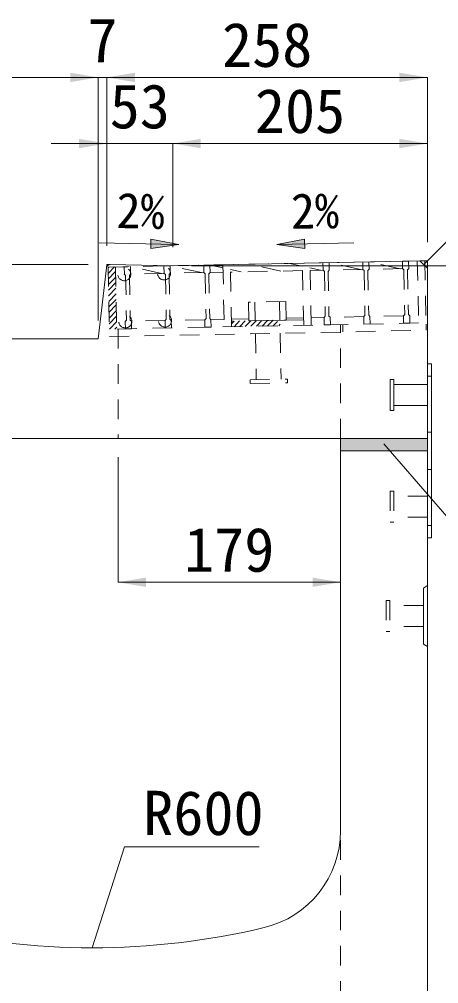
# Model space of a CAD drawing. Units: millimetres at full size; some dimension numbers follow another scale. Extents: x -3301 to 90699, y 107523 to 139162.
# Drawn here: x 3016 to 3354, y 114506 to 115282 of the extents above; entities that cross this region are included whole.
import ezdxf
from ezdxf.enums import TextEntityAlignment as Align

# ---------------------------------------------------------------- set-up
doc = ezdxf.new("R2010")
doc.units = ezdxf.units.MM
doc.header["$LTSCALE"] = 21
doc.header["$PDMODE"] = 32
doc.header["$PDSIZE"] = 10.5
doc.linetypes.add('DASHED_SPACED', pattern=[12, 6, -6])
doc.linetypes.add('USER1', pattern=[1.35, 0.75, -0.6])
for name, color, linetype, lineweight in [('0_2', 7, 'USER1', 9), ('寸法線', 7, 'Continuous', 9), ('引出線', 4, 'Continuous', 9), ('本体', 2, 'Continuous', 9), ('補助線', 8, 'Continuous', 13), ('ｲﾝｻｰﾄ', 3, 'USER1', 5), ('ｸﾞﾚｰﾁﾝｸﾞ', 7, 'USER1', 9)]:
    doc.layers.add(name, color=color, linetype=linetype, lineweight=lineweight)
doc.layers.add('ﾊｯﾁﾝｸﾞ', color=8, linetype='Continuous')
doc.styles.add('ＭＳ ゴシック', font='')
doc.styles.get('ＭＳ ゴシック').set_extended_font_data('MS Gothic')

# ---------------------------------------------------------------- blocks, each defined once
blk = doc.blocks.new('filled_arrow')
at = {"color": 0, "linetype": 'Continuous', "lineweight": -2}
blk.add_solid([(7.5, 1.25), (0, 0), (7.5, -1.25)], dxfattribs=at)

msp = doc.modelspace()

# ---------------------------------------------------------------- hatches: boundary and pattern name
at = {"layer": '引出線'}
for points in [[(3121.98, 115105.4), (3121.83, 115097.9), (3144.4, 115101.2)], [(3245.65, 115105.4), (3245.8, 115097.9), (3223.22, 115101.2)]]:
    msp.add_hatch(color=7, dxfattribs=at).paths.add_polyline_path(points)
at = {"layer": 'ｸﾞﾚｰﾁﾝｸﾞ'}
h = msp.add_hatch(dxfattribs=at)
h.set_pattern_fill('USER', color=256, style=0, pattern_type=2)
h.set_pattern_definition([(46.14576, (2607.36, 114706.34), (-2.28951, 2.19972), [75, -60])])
h.paths.add_polyline_path([(3087.44, 115083), (3093.44, 115083.12), (3094.44, 115033.13), (3088.44, 115033.01)])
h = msp.add_hatch(dxfattribs=at)
h.set_pattern_fill('USER', color=256, style=0, pattern_type=2)
h.set_pattern_definition([(46.14576, (2680.85, 114707.81), (-2.28951, 2.19972), [75, -60])])
h.paths.add_polyline_path([(3186.92, 115034.98), (3186.83, 115039.48), (3225.32, 115040.25), (3240.32, 115040.55), (3244.82, 115040.64), (3244.91, 115036.14), (3225.41, 115035.75)])
at = {"layer": 'ﾊｯﾁﾝｸﾞ'}
msp.add_hatch(color=256, dxfattribs=at).paths.add_polyline_path([(3274.51, 114945.1), (3274.51, 114935.1), (3344.51, 114935.1), (3344.51, 114945.1)])

# ---------------------------------------------------------------- linework, layer by layer
at = {"layer": '0_2', "linetype": 'DASHED_SPACED'}
for p, q in [((3317.51, 114992.6), (3314.51, 114992.6)), ((3314.51, 114992.6), (3314.51, 114967.6)), ((3317.51, 114992.6), (3317.51, 114967.6)), ((3344.51, 114988.6), (3317.51, 114988.6)), ((3344.51, 114988.6), (3344.51, 114971.6)), ((3317.51, 114967.6), (3314.51, 114967.6)), ((3344.51, 114971.6), (3317.51, 114971.6))]:
    msp.add_line(p, q, dxfattribs=at)
at = {"layer": '0_2'}
for p, q in [((3347.71, 114995.1), (3344.51, 114995.1)), ((3347.71, 114950.1), (3344.51, 114950.1)), ((3347.71, 114920.1), (3344.51, 114920.1)), ((3347.71, 114875.1), (3344.51, 114875.1))]:
    msp.add_line(p, q, dxfattribs=at)
at = {"layer": '0_2', "linetype": 'Continuous', "lineweight": 13}
for p, q in [((3274.51, 114935.1), (3274.51, 114945.1)), ((3344.51, 114935.1), (3344.51, 114945.1))]:
    msp.add_line(p, q, dxfattribs=at)
at = {"layer": '0_2', "linetype": 'Continuous'}
msp.add_lwpolyline([(3344.51, 114865.1), (3344.51, 115005.1), (3347.71, 115005.1), (3347.71, 114865.1)], close=True, dxfattribs=at)
at = {"layer": '寸法線'}
for p, q in [((3079.51, 115235.65), (2804.51, 115235.65)), ((3131.51, 115235.65), (3034.51, 115235.65)), ((3079.51, 115040.1), (3079.51, 115235.65)), ((3079.51, 115040.1), (3079.51, 115235.65)), ((3086.51, 115235.65), (3344.51, 115235.65)), ((3086.51, 115100.1), (3086.51, 115235.65)), ((3086.51, 115100.1), (3086.51, 115235.65)), ((3344.51, 115103.1), (3344.51, 115235.65)), ((3041.51, 115182.43), (3184.51, 115182.43)), ((3086.51, 115100.1), (3086.51, 115182.43)), ((3139.51, 115099.04), (3139.51, 115182.43)), ((3139.51, 115182.43), (3344.51, 115182.43)), ((3139.51, 115099.04), (3139.51, 115182.43)), ((3344.51, 115103.1), (3344.51, 115182.43)), ((3071.51, 115085.1), (2590.28, 115085.1)), ((3154.51, 115084.04), (3440.07, 115084.04)), ((3071.51, 115025.1), (2590.28, 115025.1)), ((3095.44, 114930.1), (3095.44, 114829.29)), ((3274.51, 114920.1), (3274.51, 114829.29)), ((3095.44, 114829.29), (3274.51, 114829.29))]:
    msp.add_line(p, q, dxfattribs=at)
at = {"layer": '引出線', "color": 7}
for p, q in [((3080.29, 115102.45), (3142.39, 115101.2)), ((3285.33, 115102.45), (3223.22, 115101.2))]:
    msp.add_line(p, q, dxfattribs=at)
at = {"layer": '引出線'}
for points in [[(3341.51, 115085.08), (3427.76, 115171.33), (3486.92, 115171.33)], [(3309.43, 114940.78), (3395.07, 114842.1), (3598.33, 114842.1)], [(3074.51, 114535.1), (3100.76, 114616.42), (3209.03, 114616.42)]]:
    msp.add_lwpolyline(points, dxfattribs=at)
at = {"layer": '引出線', "color": 7, "lineweight": 13}
for points in [[(3121.98, 115105.4), (3121.83, 115097.9), (3144.4, 115101.2)], [(3245.65, 115105.4), (3245.8, 115097.9), (3223.22, 115101.2)]]:
    msp.add_lwpolyline(points, close=True, dxfattribs=at)
at = {"layer": '本体', "lineweight": 20}
for p, q in [((3086.2, 115082.44), (3079.51, 115025.1)), ((3089.16, 115085.05), (3139.51, 115084.04)), ((3139.51, 115084.04), (3338.51, 115087.98)), ((2810.51, 115025.1), (3079.51, 115025.1)), ((3344.51, 114945.1), (2804.51, 114945.1)), ((3344.51, 114935.1), (3274.51, 114935.1)), ((3274.51, 114629.13), (3274.51, 114935.1)), ((3344.51, 114935.1), (3344.51, 114085.1))]:
    msp.add_line(p, q, dxfattribs=at)
at = {"layer": '本体', "lineweight": 13}
for p in [(3338.51, 115087.98), (3344.51, 114945.1)]:
    msp.add_line(p, (3344.51, 115082.1), dxfattribs=at)
at = {"layer": '本体', "linetype": 'USER1'}
for p, q in [((3274.51, 114945.1), (3274.51, 115036.73)), ((3095.44, 115033.15), (3095.44, 114945.1)), ((3274.51, 114649.95), (3274.51, 114185.1))]:
    msp.add_line(p, q, dxfattribs=at)
at = {"layer": '本体'}
for p, q in [((3344.51, 114826.59), (3341.31, 114824.6)), ((3341.31, 114824.6), (3341.31, 114779.59)), ((3344.51, 114777.59), (3341.31, 114779.59))]:
    msp.add_line(p, q, dxfattribs=at)
at = {"layer": '本体', "lineweight": 20}
for centre, radius, start, end in [((3089.17, 115082.05), 3, 88.85424, 173.34557), ((3194.51, 114629.13), 80, 283.34231, 0.00005), ((3074.51, 115135.13), 600.03, 256.65822, 283.34169)]:
    msp.add_arc(centre, radius, start, end, dxfattribs=at)
at = {"layer": '補助線'}
for p, q in [((3086.19, 115082.39), (3086.51, 115085.1)), ((3086.51, 115085.1), (3089.23, 115085.04)), ((3338.51, 115087.98), (3344.51, 115088.1)), ((3344.51, 115082.1), (3344.51, 115088.1))]:
    msp.add_line(p, q, dxfattribs=at)
at = {"layer": 'ｲﾝｻｰﾄ'}
for p, q in [((3317.51, 114992.6), (3314.51, 114992.6)), ((3314.51, 114992.6), (3314.51, 114967.6)), ((3317.51, 114992.6), (3317.51, 114967.6)), ((3344.51, 114988.6), (3317.51, 114988.6)), ((3344.51, 114988.6), (3344.51, 114971.6)), ((3317.51, 114967.6), (3314.51, 114967.6)), ((3344.51, 114971.6), (3317.51, 114971.6)), ((3314.51, 114902.6), (3314.51, 114877.6)), ((3317.51, 114902.6), (3314.51, 114902.6)), ((3317.51, 114902.6), (3317.51, 114877.6)), ((3344.51, 114898.6), (3317.51, 114898.6)), ((3344.51, 114898.6), (3344.51, 114881.6)), ((3344.51, 114881.6), (3317.51, 114881.6)), ((3317.51, 114877.6), (3314.51, 114877.6)), ((3311.31, 114814.59), (3311.31, 114789.6)), ((3314.31, 114814.59), (3311.31, 114814.59)), ((3314.31, 114814.59), (3314.31, 114789.6)), ((3341.31, 114810.6), (3314.31, 114810.6)), ((3341.31, 114810.6), (3341.31, 114793.59)), ((3314.31, 114789.6), (3311.31, 114789.6)), ((3341.31, 114793.59), (3314.31, 114793.59))]:
    msp.add_line(p, q, dxfattribs=at)
at = {"layer": 'ｸﾞﾚｰﾁﾝｸﾞ'}
for p, q in [((3087.44, 115083), (3342.39, 115088.1)), ((3087.44, 115083), (3088.56, 115027.01)), ((3093.44, 115083.12), (3094.56, 115027.13)), ((3104.32, 115083.34), (3099.32, 115083.24)), ((3104.32, 115083.34), (3099.32, 115083.24)), ((3104.32, 115083.34), (3099.32, 115083.24)), ((3100.44, 115083.26), (3100.56, 115077.26)), ((3105.44, 115083.36), (3105.56, 115077.36)), ((3105.44, 115083.36), (3105.56, 115077.36)), ((3105.44, 115083.36), (3105.56, 115077.36)), ((3130.55, 115077.86), (3105.44, 115083.36)), ((3137.43, 115084), (3132.43, 115083.9)), ((3137.43, 115084), (3132.43, 115083.9)), ((3137.43, 115084), (3132.43, 115083.9)), ((3132.55, 115077.9), (3132.43, 115083.9)), ((3132.43, 115083.9), (3132.55, 115077.9)), ((3132.43, 115083.9), (3132.55, 115077.9)), ((3132.43, 115083.9), (3132.55, 115077.9)), ((3132.43, 115083.9), (3132.55, 115077.9)), ((3132.43, 115083.9), (3132.55, 115077.9)), ((3132.43, 115083.9), (3132.55, 115077.9)), ((3162.54, 115078.5), (3137.43, 115084)), ((3137.43, 115084), (3137.55, 115078)), ((3137.43, 115084), (3137.55, 115078)), ((3137.43, 115084), (3137.55, 115078)), ((3144.43, 115084.14), (3329.39, 115087.84)), ((3169.42, 115084.64), (3164.42, 115084.54)), ((3169.42, 115084.64), (3164.42, 115084.54)), ((3169.42, 115084.64), (3164.42, 115084.54)), ((3164.42, 115084.54), (3164.54, 115078.54)), ((3164.42, 115084.54), (3164.54, 115078.54)), ((3164.42, 115084.54), (3164.54, 115078.54)), ((3179.97, 115082.33), (3169.42, 115084.64)), ((3169.42, 115084.64), (3169.54, 115078.64)), ((3169.42, 115084.64), (3169.54, 115078.64)), ((3169.42, 115084.64), (3169.54, 115078.64)), ((3179.92, 115084.85), (3180.92, 115034.86)), ((3186.92, 115034.98), (3185.92, 115084.97)), ((3226.53, 115079.78), (3201.42, 115085.28)), ((3243.96, 115083.61), (3233.41, 115085.92)), ((3244.91, 115036.14), (3243.91, 115086.13)), ((3250.91, 115036.26), (3249.91, 115086.25)), ((3260.4, 115086.46), (3260.52, 115080.46)), ((3260.4, 115086.46), (3260.52, 115080.46)), ((3260.4, 115086.46), (3260.52, 115080.46)), ((3265.4, 115086.56), (3265.52, 115080.56)), ((3265.4, 115086.56), (3265.52, 115080.56)), ((3265.4, 115086.56), (3265.52, 115080.56)), ((3290.52, 115081.06), (3265.4, 115086.56)), ((3292.4, 115087.1), (3292.52, 115081.1)), ((3292.4, 115087.1), (3292.52, 115081.1)), ((3292.4, 115087.1), (3292.52, 115081.1)), ((3297.4, 115087.2), (3297.52, 115081.2)), ((3297.4, 115087.2), (3297.52, 115081.2)), ((3297.4, 115087.2), (3297.52, 115081.2)), ((3322.51, 115081.7), (3297.4, 115087.2)), ((3329.39, 115087.84), (3324.39, 115087.74)), ((3329.39, 115087.84), (3324.39, 115087.74)), ((3329.39, 115087.84), (3324.39, 115087.74)), ((3324.39, 115087.74), (3324.51, 115081.74)), ((3324.39, 115087.74), (3324.51, 115081.74)), ((3324.39, 115087.74), (3324.51, 115081.74)), ((3329.39, 115087.84), (3329.51, 115081.84)), ((3329.39, 115087.84), (3329.51, 115081.84)), ((3329.39, 115087.84), (3329.51, 115081.84)), ((3336.39, 115087.98), (3337.39, 115037.99)), ((3342.39, 115088.1), (3343.51, 115032.11)), ((3100.56, 115077.26), (3101.58, 115076.28)), ((3100.56, 115077.26), (3101.58, 115076.28)), ((3100.56, 115077.26), (3101.58, 115076.28)), ((3101.58, 115076.28), (3102.3, 115040.29)), ((3101.58, 115076.28), (3102.3, 115040.29)), ((3101.58, 115076.28), (3102.3, 115040.29)), ((3105.56, 115077.36), (3104.58, 115076.34)), ((3105.56, 115077.36), (3104.58, 115076.34)), ((3105.56, 115077.36), (3104.58, 115076.34)), ((3104.58, 115076.34), (3105.3, 115040.35)), ((3104.58, 115076.34), (3105.3, 115040.35)), ((3104.58, 115076.34), (3105.3, 115040.35)), ((3132.55, 115077.9), (3105.56, 115077.36)), ((3132.55, 115077.9), (3133.57, 115076.92)), ((3132.55, 115077.9), (3133.57, 115076.92)), ((3132.55, 115077.9), (3133.57, 115076.92)), ((3133.57, 115076.92), (3134.29, 115040.93)), ((3133.57, 115076.92), (3134.29, 115040.93)), ((3133.57, 115076.92), (3134.29, 115040.93)), ((3137.55, 115078), (3136.57, 115076.98)), ((3137.55, 115078), (3136.57, 115076.98)), ((3137.55, 115078), (3136.57, 115076.98)), ((3136.57, 115076.98), (3137.29, 115040.99)), ((3136.57, 115076.98), (3137.29, 115040.99)), ((3136.57, 115076.98), (3137.29, 115040.99)), ((3164.54, 115078.54), (3137.55, 115078)), ((3164.54, 115078.54), (3165.56, 115077.56)), ((3164.54, 115078.54), (3165.56, 115077.56)), ((3164.54, 115078.54), (3165.56, 115077.56)), ((3165.56, 115077.56), (3166.28, 115041.57)), ((3165.56, 115077.56), (3166.28, 115041.57)), ((3165.56, 115077.56), (3166.28, 115041.57)), ((3169.54, 115078.64), (3168.56, 115077.62)), ((3169.54, 115078.64), (3168.56, 115077.62)), ((3169.54, 115078.64), (3168.56, 115077.62)), ((3168.56, 115077.62), (3169.28, 115041.63)), ((3168.56, 115077.62), (3169.28, 115041.63)), ((3168.56, 115077.62), (3169.28, 115041.63)), ((3180.04, 115078.85), (3169.54, 115078.64)), ((3194.54, 115079.14), (3186, 115081.01)), ((3244.03, 115080.13), (3186.04, 115078.97)), ((3258.53, 115080.42), (3249.99, 115082.29)), ((3260.52, 115080.46), (3250.03, 115080.25)), ((3260.52, 115080.46), (3261.54, 115079.48)), ((3260.52, 115080.46), (3261.54, 115079.48)), ((3260.52, 115080.46), (3261.54, 115079.48)), ((3261.54, 115079.48), (3262.26, 115043.49)), ((3261.54, 115079.48), (3262.26, 115043.49)), ((3261.54, 115079.48), (3262.26, 115043.49)), ((3265.52, 115080.56), (3264.54, 115079.54)), ((3265.52, 115080.56), (3264.54, 115079.54)), ((3265.52, 115080.56), (3264.54, 115079.54)), ((3264.54, 115079.54), (3265.26, 115043.55)), ((3264.54, 115079.54), (3265.26, 115043.55)), ((3264.54, 115079.54), (3265.26, 115043.55)), ((3292.52, 115081.1), (3265.52, 115080.56)), ((3292.52, 115081.1), (3293.54, 115080.12)), ((3292.52, 115081.1), (3293.54, 115080.12)), ((3292.52, 115081.1), (3293.54, 115080.12)), ((3293.54, 115080.12), (3294.26, 115044.13)), ((3293.54, 115080.12), (3294.26, 115044.13)), ((3293.54, 115080.12), (3294.26, 115044.13)), ((3297.52, 115081.2), (3296.54, 115080.18)), ((3297.52, 115081.2), (3296.54, 115080.18)), ((3297.52, 115081.2), (3296.54, 115080.18)), ((3296.54, 115080.18), (3297.26, 115044.19)), ((3296.54, 115080.18), (3297.26, 115044.19)), ((3296.54, 115080.18), (3297.26, 115044.19)), ((3324.51, 115081.74), (3297.52, 115081.2)), ((3324.51, 115081.74), (3325.53, 115080.76)), ((3324.51, 115081.74), (3325.53, 115080.76)), ((3324.51, 115081.74), (3325.53, 115080.76)), ((3325.53, 115080.76), (3326.25, 115044.77)), ((3325.53, 115080.76), (3326.25, 115044.77)), ((3325.53, 115080.76), (3326.25, 115044.77)), ((3329.51, 115081.84), (3328.53, 115080.82)), ((3329.51, 115081.84), (3328.53, 115080.82)), ((3329.51, 115081.84), (3328.53, 115080.82)), ((3328.53, 115080.82), (3329.25, 115044.83)), ((3328.53, 115080.82), (3329.25, 115044.83)), ((3328.53, 115080.82), (3329.25, 115044.83)), ((3230.52, 115055.35), (3200.53, 115054.75)), ((3200.53, 115054.75), (3200.83, 115039.76)), ((3205.53, 115054.85), (3205.83, 115039.86)), ((3225.52, 115055.25), (3225.82, 115040.26)), ((3230.52, 115055.35), (3230.82, 115040.36)), ((3261.28, 115042.47), (3262.26, 115043.49)), ((3261.28, 115042.47), (3262.26, 115043.49)), ((3261.28, 115042.47), (3262.26, 115043.49)), ((3266.28, 115042.57), (3265.26, 115043.55)), ((3266.28, 115042.57), (3265.26, 115043.55)), ((3266.28, 115042.57), (3265.26, 115043.55)), ((3293.28, 115043.11), (3294.26, 115044.13)), ((3293.28, 115043.11), (3294.26, 115044.13)), ((3293.28, 115043.11), (3294.26, 115044.13)), ((3298.28, 115043.21), (3297.26, 115044.19)), ((3298.28, 115043.21), (3297.26, 115044.19)), ((3298.28, 115043.21), (3297.26, 115044.19)), ((3325.27, 115043.75), (3298.28, 115043.21)), ((3325.27, 115043.75), (3326.25, 115044.77)), ((3325.27, 115043.75), (3326.25, 115044.77)), ((3325.27, 115043.75), (3326.25, 115044.77)), ((3325.39, 115037.75), (3325.27, 115043.75)), ((3325.39, 115037.75), (3325.27, 115043.75)), ((3325.39, 115037.75), (3325.27, 115043.75)), ((3330.27, 115043.85), (3329.25, 115044.83)), ((3330.27, 115043.85), (3329.25, 115044.83)), ((3330.27, 115043.85), (3329.25, 115044.83)), ((3330.39, 115037.85), (3330.27, 115043.85)), ((3330.39, 115037.85), (3330.27, 115043.85)), ((3330.39, 115037.85), (3330.27, 115043.85)), ((3337.39, 115037.99), (3088.44, 115033.01)), ((3101.32, 115039.27), (3102.3, 115040.29)), ((3101.32, 115039.27), (3102.3, 115040.29)), ((3101.32, 115039.27), (3102.3, 115040.29)), ((3101.44, 115033.27), (3101.32, 115039.27)), ((3101.44, 115033.27), (3101.32, 115039.27)), ((3101.44, 115033.27), (3101.32, 115039.27)), ((3101.44, 115033.27), (3101.32, 115039.27)), ((3101.44, 115033.27), (3101.32, 115039.27)), ((3101.44, 115033.27), (3101.32, 115039.27)), ((3106.32, 115039.37), (3105.3, 115040.35)), ((3106.32, 115039.37), (3105.3, 115040.35)), ((3106.32, 115039.37), (3105.3, 115040.35)), ((3133.31, 115039.91), (3106.32, 115039.37)), ((3106.44, 115033.37), (3106.32, 115039.37)), ((3106.44, 115033.37), (3106.32, 115039.37)), ((3106.44, 115033.37), (3106.32, 115039.37)), ((3133.31, 115039.91), (3134.29, 115040.93)), ((3133.31, 115039.91), (3134.29, 115040.93)), ((3133.31, 115039.91), (3134.29, 115040.93)), ((3133.43, 115033.91), (3133.31, 115039.91)), ((3133.43, 115033.91), (3133.31, 115039.91)), ((3133.43, 115033.91), (3133.31, 115039.91)), ((3133.43, 115033.91), (3133.31, 115039.91)), ((3133.43, 115033.91), (3133.31, 115039.91)), ((3133.43, 115033.91), (3133.31, 115039.91)), ((3138.31, 115040.01), (3137.29, 115040.99)), ((3138.31, 115040.01), (3137.29, 115040.99)), ((3138.31, 115040.01), (3137.29, 115040.99)), ((3165.3, 115040.55), (3138.31, 115040.01)), ((3138.43, 115034.01), (3138.31, 115040.01)), ((3138.43, 115034.01), (3138.31, 115040.01)), ((3138.43, 115034.01), (3138.31, 115040.01)), ((3165.3, 115040.55), (3166.28, 115041.57)), ((3165.3, 115040.55), (3166.28, 115041.57)), ((3165.3, 115040.55), (3166.28, 115041.57)), ((3165.42, 115034.55), (3165.3, 115040.55)), ((3165.42, 115034.55), (3165.3, 115040.55)), ((3165.42, 115034.55), (3165.3, 115040.55)), ((3170.3, 115040.65), (3169.28, 115041.63)), ((3170.3, 115040.65), (3169.28, 115041.63)), ((3170.3, 115040.65), (3169.28, 115041.63)), ((3180.8, 115040.86), (3170.3, 115040.65)), ((3170.42, 115034.65), (3170.3, 115040.65)), ((3170.42, 115034.65), (3170.3, 115040.65)), ((3170.42, 115034.65), (3170.3, 115040.65)), ((3200.8, 115041.26), (3186.8, 115040.98)), ((3244.82, 115040.64), (3186.83, 115039.48)), ((3230.82, 115040.36), (3200.83, 115039.76)), ((3244.79, 115042.14), (3230.79, 115041.86)), ((3261.28, 115042.47), (3250.79, 115042.26)), ((3261.4, 115036.47), (3261.28, 115042.47)), ((3261.4, 115036.47), (3261.28, 115042.47)), ((3261.4, 115036.47), (3261.28, 115042.47)), ((3266.4, 115036.57), (3261.4, 115036.47)), ((3266.4, 115036.57), (3261.4, 115036.47)), ((3266.4, 115036.57), (3261.4, 115036.47)), ((3293.28, 115043.11), (3266.28, 115042.57)), ((3266.4, 115036.57), (3266.28, 115042.57)), ((3266.4, 115036.57), (3266.28, 115042.57)), ((3266.4, 115036.57), (3266.28, 115042.57)), ((3276.4, 115036.77), (3276.52, 115030.77)), ((3293.4, 115037.11), (3293.28, 115043.11)), ((3293.4, 115037.11), (3293.28, 115043.11)), ((3293.4, 115037.11), (3293.28, 115043.11)), ((3298.4, 115037.21), (3293.4, 115037.11)), ((3298.4, 115037.21), (3293.4, 115037.11)), ((3298.4, 115037.21), (3293.4, 115037.11)), ((3298.4, 115037.21), (3298.28, 115043.21)), ((3298.4, 115037.21), (3298.28, 115043.21)), ((3298.4, 115037.21), (3298.28, 115043.21)), ((3330.39, 115037.85), (3325.39, 115037.75)), ((3330.39, 115037.85), (3325.39, 115037.75)), ((3330.39, 115037.85), (3325.39, 115037.75)), ((3343.51, 115032.11), (3343.41, 115037.11)), ((3088.56, 115027.01), (3343.51, 115032.11)), ((3106.44, 115033.37), (3101.44, 115033.27)), ((3106.44, 115033.37), (3101.44, 115033.27)), ((3106.44, 115033.37), (3101.44, 115033.27)), ((3138.43, 115034.01), (3133.43, 115033.91)), ((3138.43, 115034.01), (3133.43, 115033.91)), ((3138.43, 115034.01), (3133.43, 115033.91)), ((3170.42, 115034.65), (3165.42, 115034.55)), ((3170.42, 115034.65), (3165.42, 115034.55)), ((3170.42, 115034.65), (3165.42, 115034.55)), ((3206.04, 115029.36), (3206.78, 114992.37)), ((3226.03, 115029.76), (3226.77, 114992.77)), ((3201.78, 114992.27), (3231.77, 114992.87)), ((3201.84, 114989.27), (3201.78, 114992.27)), ((3201.84, 114989.27), (3231.83, 114989.87)), ((3231.83, 114989.87), (3231.77, 114992.87))]:
    msp.add_line(p, q, dxfattribs=at)
for p in [(3100.56, 115077.26), (3132.55, 115077.9), (3133.31, 115039.91), (3101.32, 115039.27)]:
    msp.add_point(p, dxfattribs=at)

# ---------------------------------------------------------------- block references
at = {"layer": '寸法線', "xscale": 3, "yscale": 3, "rotation": 180}
for p in [(3079.51, 115235.65), (3079.51, 115235.65), (3344.51, 115235.65), (3086.51, 115182.43), (3344.51, 115182.43), (3274.51, 114829.29)]:
    msp.add_blockref('filled_arrow', p, dxfattribs=at)
at = {"layer": '寸法線', "xscale": 3, "yscale": 3}
for p in [(3086.51, 115235.65), (3086.51, 115235.65), (3139.51, 115182.43), (3139.51, 115182.43), (3095.44, 114829.29)]:
    msp.add_blockref('filled_arrow', p, dxfattribs=at)
at = {"layer": '引出線', "xscale": 0.12, "yscale": 0.12}
for p, rotation in [((3341.51, 115085.08), 45), ((3309.43, 114940.78), 311), ((3074.51, 114535.1), 72.1)]:
    msp.add_blockref('filled_arrow', p, dxfattribs=dict(at, rotation=rotation))

# ---------------------------------------------------------------- texts
at = {"layer": '寸法線', "style": 'ＭＳ ゴシック'}
for s, p in [('7', (3083.01, 115265.65)), ('258', (3215.51, 115261.9)), ('53', (3113.01, 115212.43)), ('205', (3242.01, 115208.68)), ('179', (3184.97, 114855.54))]:
    msp.add_text(s, height=35.6, dxfattribs=at).set_placement(p, align=Align.MIDDLE_CENTER)
for rotation, p in [(359, (3113.62, 115128.33)), (1, (3254, 115128.33))]:
    msp.add_text('2%', height=28.48, rotation=rotation, dxfattribs=at).set_placement(p, align=Align.MIDDLE_CENTER)
at = {"layer": '引出線', "style": 'ＭＳ ゴシック'}
msp.add_text('R600', height=35.6, dxfattribs=at).set_placement((3115.76, 114661.42), align=Align.TOP_LEFT)

doc.saveas('drawing.dxf')
